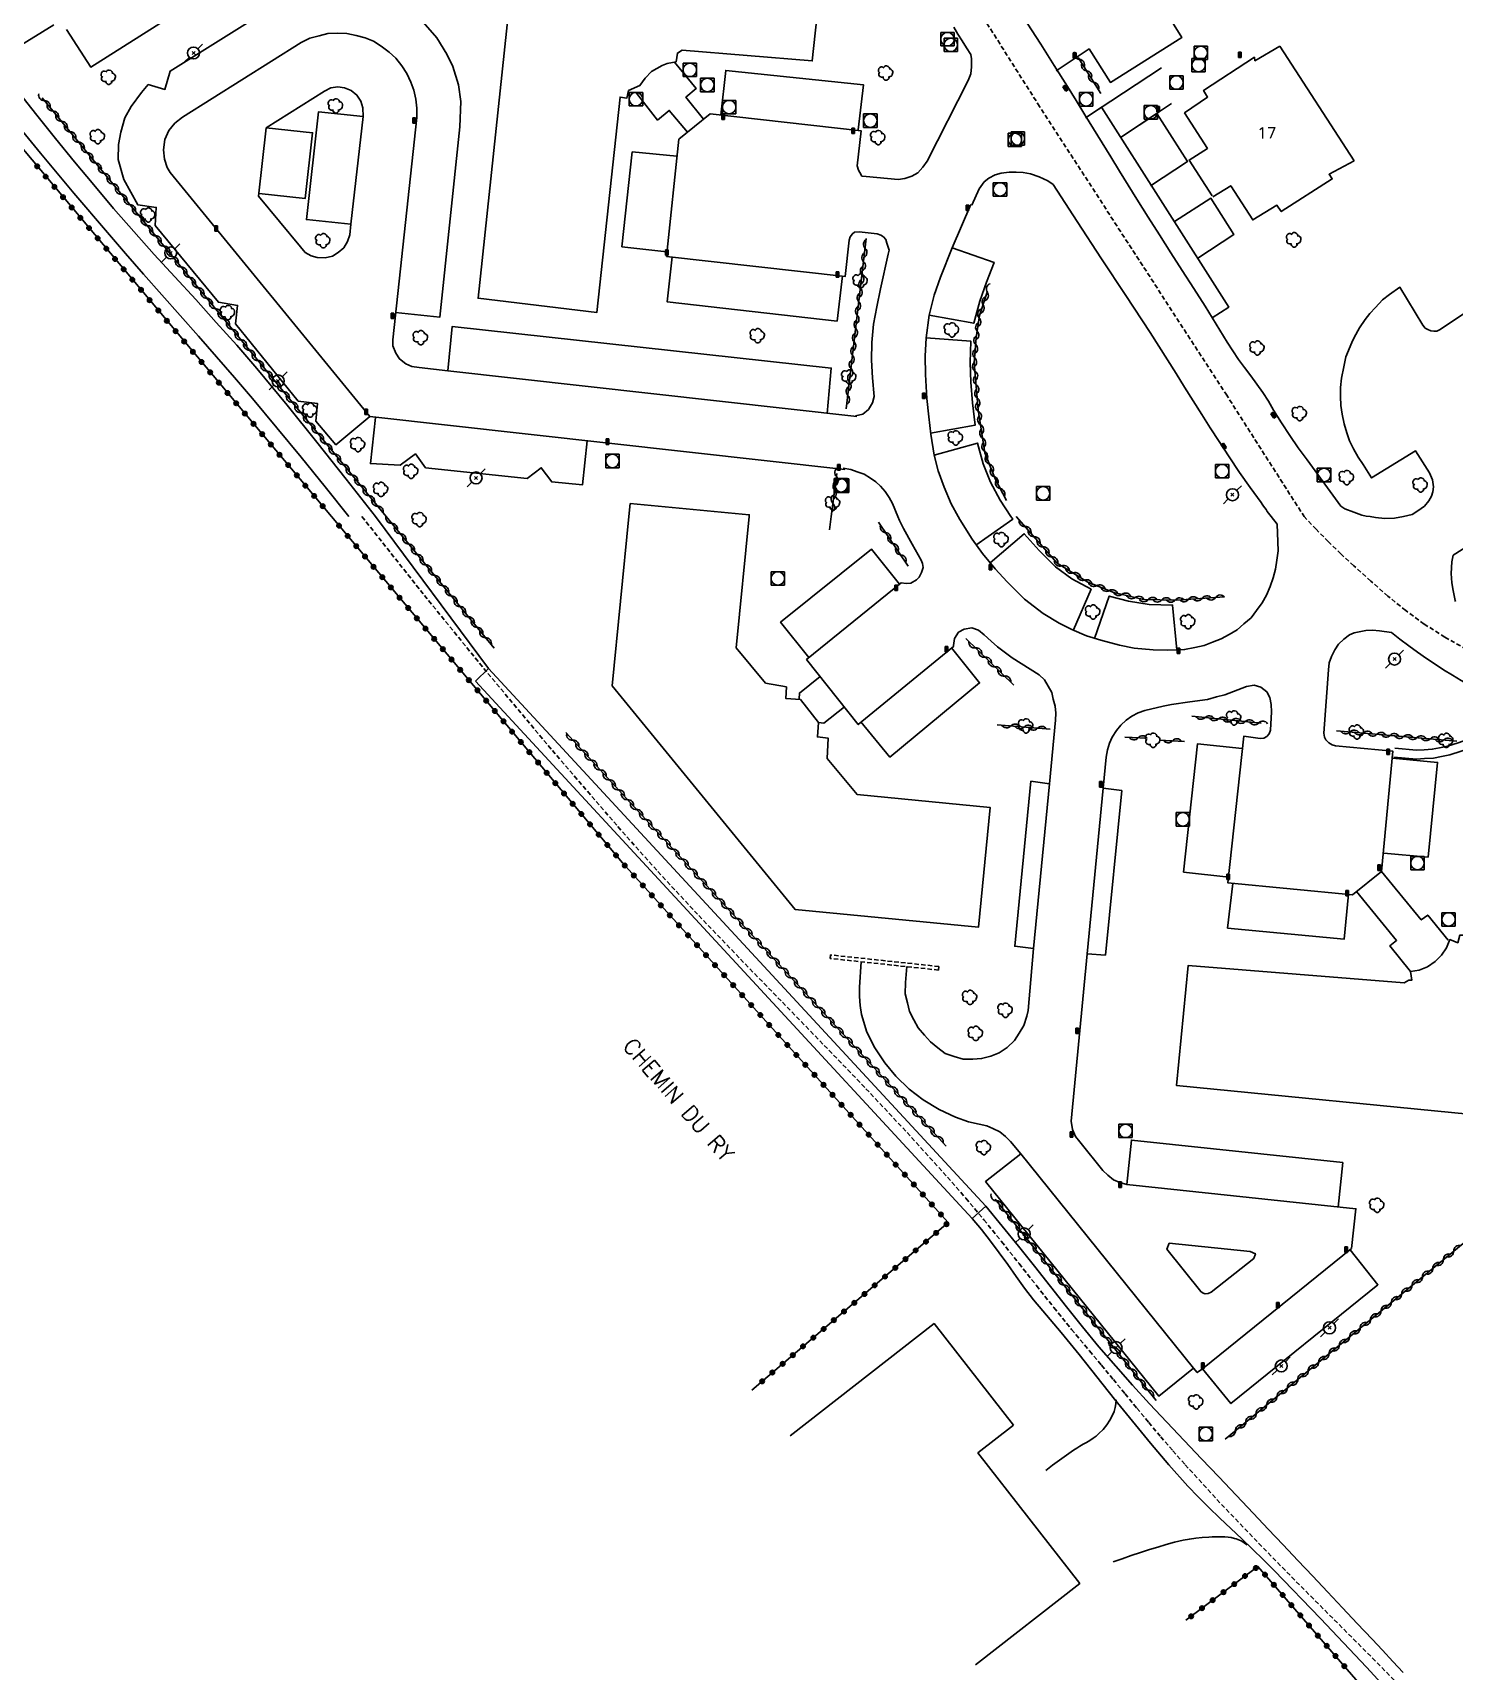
# Model space of a CAD drawing. Header units: millimetres. Extents: x 164999 to 166000, y 157004 to 158000.
# Drawn here: x 165503.3 to 165661.7, y 157542.3 to 157724.9 of the extents above; entities that cross this region are included whole.
import ezdxf
from ezdxf.enums import TextEntityAlignment as Align

# ---------------------------------------------------------------- set-up
doc = ezdxf.new("R2010")
doc.units = ezdxf.units.MM
doc.linetypes.add('DASHED', pattern=[0.75, 0.5, -0.25])
doc.layers.get('0').update_dxf_attribs({"linetype": 'CONTINUOUS'})
for name, color, linetype in [('W0001', 6, 'DASHED'), ('W0006', 2, 'CONTINUOUS'), ('W0008', 7, 'CONTINUOUS'), ('W0014', 7, 'CONTINUOUS'), ('W0017', 7, 'CONTINUOUS'), ('W0071', 7, 'CONTINUOUS'), ('W0101', 7, 'CONTINUOUS'), ('W0104', 1, 'CONTINUOUS'), ('W0112', 1, 'DASHED'), ('W0300', 7, 'CONTINUOUS'), ('W0310', 3, 'CONTINUOUS'), ('W0323', 7, 'CONTINUOUS'), ('W0401', 7, 'CONTINUOUS'), ('W0420', 7, 'CONTINUOUS'), ('W0473', 7, 'CONTINUOUS'), ('W0989', 7, 'CONTINUOUS'), ('W0991', 7, 'CONTINUOUS')]:
    doc.layers.add(name, color=color, linetype=linetype)
doc.styles.get("Standard").update_dxf_attribs({"font": 'romans.shx', "width": 0.85})

# ---------------------------------------------------------------- blocks, each defined once
blk = doc.blocks.new('T300')
for p, q in [((-0.8, 0.51), (-0.86, 0.34)), ((-0.86, 0.34), (-0.86, 0.17)), ((-0.86, 0.17), (-0.74, 0.06)), ((-0.69, 0.63), (-0.8, 0.51)), ((-0.8, -0.06), (-0.74, 0.06)), ((-0.74, 0.06), (-0.69, 0.11)), ((-0.57, 0.69), (-0.69, 0.63)), ((-0.46, 0.69), (-0.57, 0.69)), ((-0.29, 0.63), (-0.46, 0.69)), ((-0.29, 0.63), (-0.17, 0.74)), ((-0.23, 0.57), (-0.29, 0.63)), ((-0.17, 0.74), (-0.06, 0.8)), ((-0.06, 0.8), (0.06, 0.8)), ((0.06, 0.8), (0.23, 0.74)), ((0.23, 0.74), (0.34, 0.63)), ((0.34, 0.63), (0.4, 0.51)), ((0.46, 0.46), (0.34, 0.46)), ((0.4, 0.51), (0.4, 0.46)), ((0.57, 0.4), (0.46, 0.46)), ((0.57, 0.4), (0.69, 0.29)), ((0.69, 0.29), (0.74, 0.17)), ((0.74, 0.06), (0.69, -0.17)), ((0.74, 0.17), (0.74, 0.06)), ((-0.8, -0.17), (-0.8, -0.06)), ((-0.8, -0.23), (-0.8, -0.17)), ((-0.74, -0.34), (-0.8, -0.23)), ((-0.69, -0.4), (-0.74, -0.34)), ((-0.51, -0.46), (-0.69, -0.4)), ((-0.4, -0.46), (-0.51, -0.46)), ((-0.4, -0.46), (-0.34, -0.46)), ((-0.34, -0.46), (-0.34, -0.4)), ((-0.34, -0.51), (-0.34, -0.46)), ((-0.29, -0.63), (-0.34, -0.51)), ((-0.17, -0.74), (-0.29, -0.63)), ((-0.06, -0.8), (-0.17, -0.74)), ((0.06, -0.8), (-0.06, -0.8)), ((0.17, -0.74), (0.06, -0.8)), ((0.23, -0.69), (0.17, -0.74)), ((0.29, -0.46), (0.23, -0.46)), ((0.29, -0.63), (0.23, -0.69)), ((0.46, -0.4), (0.29, -0.46)), ((0.34, -0.51), (0.29, -0.63)), ((0.34, -0.51), (0.34, -0.46)), ((0.57, -0.34), (0.46, -0.4)), ((0.63, -0.29), (0.57, -0.34)), ((0.69, -0.17), (0.63, -0.29))]:
    blk.add_line(p, q)
blk = doc.blocks.new('T401')
for p, q in [((-0.3, 0.3), (0, 0.3)), ((-0.3, -0.25), (-0.3, 0.3)), ((-0.3, 0.15), (0, 0.15)), ((-0.3, 0), (0, 0)), ((0, 0.3), (0, -0.25)), ((-0.3, -0.15), (0, -0.15)), ((-0.3, -0.25), (-0.3, -0.3)), ((-0.3, -0.3), (0, -0.3)), ((0, -0.3), (0, -0.25))]:
    blk.add_line(p, q)
blk = doc.blocks.new('T473')
for p, q in [((-0.166667, 0.166667), (0.166667, -0.166667)), ((-0.166667, -0.166667), (0.166667, 0.166667)), ((0.500001, 0.500001), (1.000002, 1.000002)), ((-1.000002, -1.000002), (-0.500001, -0.500001))]:
    blk.add_line(p, q)
blk.add_ellipse((0, 0), major_axis=(0.471405, 0.471405), ratio=1, start_param=5.4977871438, end_param=11.780972451)
blk = doc.blocks.new('T420')
for p, q in [((0.75, 0.75), (-0.75, 0.75)), ((-0.75, 0.75), (-0.75, -0.75)), ((0.75, 0.75), (0.75, -0.75)), ((0.75, -0.75), (-0.75, -0.75))]:
    blk.add_line(p, q)
blk.add_ellipse((0, 0), major_axis=(-0.53, 0.53), ratio=1, start_param=3.926991, end_param=10.210176)
blk = doc.blocks.new('t323o')
at = {"color": 0, "linetype": 'Continuous'}
for radius in [0.25, 0.15]:
    blk.add_circle((0, 0), radius, dxfattribs=at)
blk = doc.blocks.new('t310o')
at = {"color": 0, "linetype": 'Continuous'}
for centre, start, end in [((-0.5, 0.38), 216.8699, 323.1304), ((0.5, -0.37), 36.8699, 143.1303)]:
    blk.add_arc(centre, 0.625, start, end, dxfattribs=at)

msp = doc.modelspace()

# ---------------------------------------------------------------- linework, layer by layer
at = {"layer": 'W0001'}
for points in [[(165517.68, 157871.77), (165536.85, 157840.89), (165559.45, 157805.46), (165586.82, 157762.14), (165615.32, 157717.01), (165636.3, 157684.64), (165645.01, 157671)], [(165539.98, 157671), (165546.93, 157662.21), (165554.01, 157653.52), (165561.2, 157644.92), (165568.51, 157636.43), (165572.97, 157631.42), (165577.53, 157626.51), (165582.17, 157621.66), (165586.84, 157616.86), (165591.51, 157612.05), (165596.16, 157607.22), (165600.74, 157602.33), (165605.25, 157597.37), (165607.3, 157595), (165609.31, 157592.6), (165611.28, 157590.17), (165613.23, 157587.72), (165615.17, 157585.26), (165617.12, 157582.81), (165619.09, 157580.38), (165621.09, 157577.98), (165622.42, 157576.39), (165623.74, 157574.8), (165625.05, 157573.2), (165626.37, 157571.6), (165627.69, 157570), (165629.02, 157568.42), (165630.37, 157566.85), (165631.74, 157565.3), (165635.8, 157560.88), (165639.94, 157556.54), (165644.14, 157552.26), (165648.37, 157548.01), (165652.61, 157543.76), (165656.81, 157539.49)], [(165663.1, 157656.21), (165660.71, 157657.55), (165658.4, 157659.02), (165656.33, 157660.52), (165654.35, 157662.13), (165652.43, 157663.81), (165650.54, 157665.51), (165649.11, 157666.83), (165647.72, 157668.19), (165646.35, 157669.58), (165645.01, 157671)]]:
    msp.add_lwpolyline(points, dxfattribs=at)
at = {"layer": 'W0006'}
for points in [[(165478.88, 157767.89), (165474.65, 157765.19), (165501.36, 157723.19), (165505.62, 157725.82)], [(165507.03, 157725.3), (165509.74, 157721.11), (165560.73, 157753.38), (165558.09, 157757.55)], [(165540.86, 157682.14), (165537.08, 157679), (165534.84, 157681.62), (165535.03, 157683.6), (165532.87, 157683.86), (165525.89, 157692.5), (165526.11, 157694.54), (165523.98, 157694.89), (165516.91, 157703.44), (165517.05, 157705.47), (165515, 157705.74), (165513.43, 157708.59), (165512.8, 157710.8), (165512.85, 157712.46), (165513.08, 157713.87), (165513.53, 157715.45), (165514.25, 157716.72), (165515.4, 157718.27), (165516.16, 157719.16), (165518, 157718.61), (165518.61, 157720.67), (165528.12, 157726.59)], [(165546.8, 157726.11), (165548.34, 157724.38), (165549.45, 157722.56), (165550.1, 157721.17), (165550.75, 157719.12), (165550.99, 157717.28), (165550.87, 157714.44), (165548.67, 157693.23), (165543.72, 157693.75)], [(165595.31, 157714.12), (165595.87, 157719.14), (165580.53, 157720.74), (165580, 157715.76)], [(165540.11, 157715.61), (165535.14, 157716.12), (165533.79, 157704.11), (165538.73, 157703.6)], [(165627.87, 157707.86), (165631.99, 157710.57), (165628.58, 157715.93), (165624.55, 157713.27)], [(165528.5, 157707.02), (165533.66, 157706.47), (165534.47, 157713.79), (165529.31, 157714.33)], [(165575.08, 157711.17), (165570.11, 157711.65), (165568.95, 157701.07), (165573.95, 157700.52)], [(165633.16, 157699.81), (165637.16, 157702.44), (165634.61, 157706.49), (165630.56, 157703.9)], [(165574.57, 157699.95), (165574.01, 157694.93), (165592.95, 157692.79), (165593.53, 157697.83)], [(165603.22, 157693.44), (165608.17, 157692.55), (165608.87, 157695.01), (165609.6, 157697.12), (165610.45, 157699.34), (165605.77, 157700.94)], [(165591.84, 157682.5), (165592.3, 157687.56), (165550.05, 157692.2), (165549.54, 157687.24)], [(165603.35, 157680.28), (165608.32, 157681.17), (165608.03, 157683.68), (165607.85, 157686), (165607.78, 157688.19), (165607.85, 157690.56), (165602.88, 157690.94)], [(165565.07, 157679.46), (165564.58, 157674.55), (165561.14, 157674.86), (165559.96, 157676.45), (165558.38, 157675.25), (165547.07, 157676.45), (165545.93, 157677.98), (165544.24, 157676.74), (165540.91, 157676.9), (165541.5, 157682.03)], [(165612.32, 157671), (165611.11, 157672.84), (165610.05, 157674.85), (165609.24, 157676.86), (165608.6, 157679.19), (165603.75, 157677.84)], [(165608.4, 157667.8), (165612.52, 157670.7), (165612.32, 157671)], [(165619.29, 157658.38), (165621.26, 157662.9), (165619.12, 157664.07), (165617.31, 157665.4), (165615.46, 157667.23), (165613.81, 157669.08), (165610.01, 157665.83)], [(165589.79, 157655.27), (165586.65, 157659.22), (165596.78, 157667.35), (165599.9, 157663.46)], [(165630.82, 157656.16), (165630.34, 157661.13), (165627.75, 157661.2), (165625.44, 157661.56), (165623.29, 157662.14), (165621.64, 157657.4)], [(165605.7, 157656.37), (165608.82, 157652.45), (165598.84, 157644.18), (165595.6, 157648.13)], [(165636.6, 157630.79), (165631.58, 157631.36), (165633.12, 157645.66), (165638.11, 157645.14)], [(165654.87, 157644.05), (165659.88, 157643.6), (165658.83, 157633.04), (165653.88, 157633.48)], [(165614.85, 157622.85), (165612.75, 157623.09), (165614.56, 157641.49), (165616.63, 157641.22)], [(165620.82, 157622.27), (165622.86, 157622.12), (165624.67, 157640.46), (165622.61, 157640.72)], [(165649.96, 157628.89), (165649.47, 157623.88), (165636.47, 157625.12), (165637.07, 157630.11)], [(165648.82, 157594.01), (165649.31, 157598.98), (165625.76, 157601.49), (165625.24, 157596.55)], [(165613.41, 157599.97), (165609.49, 157596.86), (165628.82, 157572.93), (165632.67, 157576.06)], [(165633.68, 157575.98), (165636.85, 157572.11), (165653.24, 157585.37), (165650.13, 157589.26)]]:
    msp.add_lwpolyline(points, dxfattribs=at)
at = {"layer": 'W0008'}
for points in [[(165605.94, 157725.54), (165606.41, 157724.78), (165606.89, 157724.03), (165607.36, 157723.27), (165607.84, 157722.52)], [(165641.6, 157682.87), (165641.02, 157683.87), (165640.4, 157684.83), (165639.74, 157685.76), (165639.06, 157686.68), (165638.38, 157687.6), (165637.7, 157688.52), (165637.05, 157689.46), (165636.44, 157690.43), (165635.21, 157692.44), (165633.96, 157694.45), (165632.7, 157696.44), (165631.43, 157698.43), (165630.15, 157700.41), (165628.88, 157702.4), (165627.61, 157704.39), (165626.35, 157706.39), (165625.38, 157707.95), (165624.41, 157709.52), (165623.45, 157711.09), (165622.49, 157712.66), (165621.53, 157714.23), (165620.57, 157715.8), (165619.6, 157717.37), (165618.63, 157718.93), (165617.14, 157721.29), (165615.64, 157723.65), (165614.13, 157726)], [(165617.04, 157708.02), (165619.72, 157703.88), (165622.43, 157699.75), (165625.14, 157695.63), (165627.86, 157691.51), (165628.83, 157690), (165629.79, 157688.48), (165630.74, 157686.96), (165631.69, 157685.44), (165632.64, 157683.91), (165633.59, 157682.39), (165634.55, 157680.88), (165635.54, 157679.38)], [(165641.6, 157682.87), (165642.48, 157681.45), (165643.41, 157680.05), (165644.36, 157678.68), (165645.36, 157677.33), (165649.11, 157672.17)], [(165635.54, 157679.38), (165636.65, 157677.64), (165637.8, 157675.92), (165638.99, 157674.23), (165640.21, 157672.56), (165640.35, 157672.37), (165640.49, 157672.17), (165640.63, 157671.98), (165640.76, 157671.78), (165640.9, 157671.58), (165641.04, 157671.39), (165641.18, 157671.19), (165641.32, 157671)], [(165606.44, 157671), (165606.62, 157670.68), (165608.02, 157668.48), (165609.15, 157666.89), (165610.58, 157665.17), (165611.89, 157663.72), (165613.84, 157661.79), (165615.92, 157660.18), (165617.71, 157659.13), (165619.13, 157658.41), (165620.74, 157657.7), (165622.35, 157657.21), (165624.41, 157656.65), (165626.05, 157656.34), (165628.19, 157656.15), (165629.82, 157656.12), (165631.69, 157656.17), (165632.83, 157656.42), (165633.87, 157656.64), (165634.79, 157656.98), (165635.76, 157657.38), (165636.64, 157657.84), (165637.55, 157658.39), (165638.3, 157659.04), (165639.1, 157659.72), (165639.71, 157660.52), (165640.32, 157661.39), (165640.8, 157662.22), (165641.24, 157663.2), (165641.54, 157664.16), (165641.83, 157665.14), (165641.96, 157666.13), (165642.11, 157667.18), (165642.06, 157668.19), (165641.99, 157670.16)], [(165641.32, 157671), (165641.99, 157670.16)], [(165654.74, 157658.07), (165655.69, 157657.32), (165656.67, 157656.6), (165657.65, 157655.89), (165658.64, 157655.19), (165659.6, 157654.55), (165660.56, 157653.93), (165661.54, 157653.33), (165662.53, 157652.74), (165663.68, 157652.11), (165664.85, 157651.49), (165666.02, 157650.91), (165667.21, 157650.33), (165668.6, 157649.69), (165670, 157649.06), (165671.41, 157648.46), (165672.83, 157647.89), (165674.48, 157647.25), (165676.15, 157646.62), (165677.83, 157646.05), (165679.55, 157645.58), (165682.9, 157644.45)]]:
    msp.add_lwpolyline(points, dxfattribs=at)
at = {"layer": 'W0014'}
for points in [[(165578.05, 157715.31), (165576.09, 157717.75), (165577.23, 157718.71), (165574.8, 157721.65)], [(165576.27, 157713.84), (165574.23, 157716.27), (165572.93, 157715.2), (165570.57, 157718.21)], [(165634.76, 157693.17), (165636.61, 157694.35), (165622.41, 157716.63), (165620.63, 157715.46)], [(165591.04, 157653.17), (165588.75, 157651.32), (165588.71, 157650.67)], [(165593.76, 157649.78), (165591.46, 157647.96), (165590.88, 157648.05)], [(165655.11, 157645.18), (165657.55, 157644.96), (165658.38, 157645.01), (165659.29, 157645.05), (165660.11, 157645.22), (165661, 157645.41), (165662.19, 157645.78), (165665.38, 157646.94), (165666.41, 157647.35), (165667.66, 157647.85), (165668.64, 157648.3), (165669.59, 157648.86)], [(165655.02, 157644.18), (165657.53, 157643.96), (165658.43, 157644.01), (165659.42, 157644.05), (165660.32, 157644.24), (165661.25, 157644.44), (165662.51, 157644.83), (165665.73, 157646.01), (165666.78, 157646.42), (165668.06, 157646.93), (165669.1, 157647.42), (165670.09, 157648)], [(165653.65, 157631.42), (165658.06, 157626.04), (165658.8, 157626.57), (165661.07, 157623.77)], [(165650.83, 157629.2), (165655.32, 157623.74), (165654.56, 157623.14), (165656.85, 157620.3)]]:
    msp.add_lwpolyline(points, dxfattribs=at)
at = {"layer": 'W0017'}
for points in [[(165627.26, 157746.27), (165620.95, 157742.27), (165621.63, 157741.19), (165625.44, 157743.63), (165626.69, 157741.64), (165622.86, 157739.22), (165624.65, 157736.53), (165628.43, 157738.93), (165633.4, 157730.97), (165628.99, 157728.23), (165631.36, 157724.4), (165623.42, 157719.39), (165621.04, 157723.14), (165617.35, 157720.7)], [(165595.13, 157682.17), (165549.54, 157687.24), (165546.37, 157687.6), (165545.52, 157687.74), (165544.86, 157688.03), (165544.17, 157688.58), (165543.76, 157689.2), (165543.43, 157690.03), (165543.4, 157690.71), (165546.11, 157715.47), (165546.11, 157716.51), (165546, 157717.53), (165545.76, 157718.54), (165545.43, 157719.43), (165544.97, 157720.39), (165544.43, 157721.26), (165543.76, 157722.09), (165543.01, 157722.77), (165542.11, 157723.45), (165541.26, 157723.98), (165540.32, 157724.36), (165539.33, 157724.62), (165538.28, 157724.85), (165537.26, 157724.88), (165536.18, 157724.87), (165535.2, 157724.61), (165534.18, 157724.33), (165533.21, 157723.85), (165519.98, 157715.54), (165519.11, 157714.85), (165518.45, 157714.04), (165517.99, 157713.02), (165517.85, 157711.9), (165517.95, 157710.85), (165518.26, 157709.92), (165518.59, 157709.35)], [(165595.01, 157682.24), (165595.82, 157682.4), (165596.44, 157682.94), (165596.9, 157683.66), (165597.07, 157684.39), (165596.89, 157686.47), (165596.79, 157688.43), (165596.83, 157690.41), (165597.02, 157692.43), (165597.38, 157694.39), (165597.77, 157696.39), (165598.65, 157700.27), (165598.74, 157700.68), (165598.5, 157701.47), (165598.38, 157701.87), (165598.13, 157702.17), (165597.81, 157702.37), (165597.42, 157702.51), (165595.42, 157702.73), (165594.9, 157702.7), (165594.66, 157702.52), (165594.42, 157702.19), (165594.3, 157701.8), (165593.86, 157697.78), (165573.94, 157700.01), (165575.29, 157713.06), (165578.78, 157715.89), (165595.62, 157714.01), (165595.17, 157710.11), (165595.33, 157709.61), (165595.48, 157709.34), (165595.72, 157708.95), (165596.18, 157708.91), (165599.75, 157708.59), (165600.49, 157708.67), (165601.27, 157708.93), (165601.94, 157709.33), (165602.51, 157709.95), (165602.98, 157710.63), (165607.56, 157719.61), (165607.84, 157720.37), (165607.92, 157721.15), (165607.94, 157722.03), (165607.84, 157722.52)], [(165620.63, 157715.46), (165629.11, 157721.03)], [(165630.24, 157717.05), (165624.55, 157713.27)], [(165593.8, 157676.26), (165540.86, 157682.14), (165518.59, 157709.35)], [(165617.04, 157708.02), (165616.43, 157708.43), (165615.48, 157708.89), (165614.52, 157709.19), (165613.67, 157709.34), (165612.92, 157709.41), (165612.14, 157709.41), (165611.25, 157709.28), (165610.57, 157709.08), (165609.85, 157708.71), (165609.33, 157708.31), (165608.8, 157707.53), (165607.96, 157705.71)], [(165607.85, 157705.78), (165605.76, 157700.96), (165604.47, 157697.69), (165603.78, 157695.67), (165603.22, 157693.44), (165602.88, 157690.94), (165602.75, 157688.89), (165602.8, 157686.85), (165602.96, 157684.15), (165603.16, 157682.13), (165603.39, 157680.19), (165603.75, 157677.84), (165604.23, 157676.09), (165604.88, 157674.27), (165605.67, 157672.43), (165606.44, 157671)], [(165663.63, 157694.16), (165660.1, 157691.83), (165659.79, 157691.68), (165659.46, 157691.66), (165659.13, 157691.7), (165658.79, 157691.84), (165658.5, 157692.01), (165658.26, 157692.33), (165655.69, 157696.56), (165654.51, 157695.77), (165653.76, 157695.15), (165652.95, 157694.3), (165652.34, 157693.64), (165651.82, 157692.98), (165651.18, 157692.05), (165650.57, 157690.95), (165650.32, 157690.39), (165649.67, 157688.82), (165649.42, 157687.7), (165649.19, 157686.41), (165649.08, 157685.4), (165649.05, 157684.38), (165649.11, 157683.39), (165649.24, 157682.42), (165649.48, 157681.35), (165649.77, 157680.33), (165650.08, 157679.45), (165650.52, 157678.54), (165651.02, 157677.63), (165651.59, 157676.79), (165652.53, 157675.31), (165657.42, 157678.34), (165659, 157675.89), (165659.33, 157675.08), (165659.44, 157674.31), (165659.35, 157673.77), (165659.2, 157673.28), (165658.92, 157672.77), (165658.44, 157672.16), (165657.7, 157671.65), (165657.04, 157671.24), (165656.09, 157671)], [(165599.71, 157671), (165599.11, 157672.44), (165598.74, 157673.14), (165598.31, 157673.8), (165597.8, 157674.39), (165597.28, 157674.87), (165596.65, 157675.29), (165595.95, 157675.71), (165595.17, 157675.99), (165594.46, 157676.23), (165593.61, 157676.38)], [(165600.73, 157620.84), (165600.57, 157619.04), (165600.53, 157617.81), (165600.78, 157616.79), (165601.02, 157615.83), (165601.49, 157614.88), (165601.98, 157614.02), (165602.7, 157613.18), (165603.34, 157612.45), (165604.19, 157611.79), (165604.99, 157611.13), (165606, 157610.79), (165607.01, 157610.52), (165608.07, 157610.5), (165609.05, 157610.57), (165610.1, 157610.86), (165611.02, 157611.2), (165611.92, 157611.82), (165612.72, 157612.6), (165613.26, 157613.42), (165613.76, 157614.28), (165614.08, 157615.29), (165614.23, 157615.92), (165614.85, 157622.85), (165616.63, 157641.22), (165617.31, 157648.29), (165617.33, 157649.08), (165617.25, 157649.88), (165617.05, 157650.66), (165616.89, 157651.38), (165616.46, 157652.11), (165616.08, 157652.78), (165615.48, 157653.35), (165612.47, 157655.26), (165610.84, 157656.49), (165610.12, 157657.1), (165609.33, 157657.81), (165608.7, 157658.33), (165607.97, 157658.59), (165607.11, 157658.45), (165606.48, 157658.11), (165606.02, 157657.39), (165605.91, 157656.64), (165605.91, 157656.5), (165595.3, 157647.81), (165589.55, 157655.05), (165600.08, 157663.61), (165600.63, 157663.53), (165601.17, 157663.59), (165601.8, 157663.93), (165602.1, 157664.24), (165602.36, 157664.76), (165602.54, 157665.32), (165602.46, 157665.76), (165602.32, 157666.13), (165601.31, 157667.92), (165600.33, 157669.66), (165599.89, 157670.57), (165599.71, 157671)], [(165649.11, 157672.17), (165649.55, 157671.87), (165650.54, 157671.49), (165651.45, 157671.14), (165651.92, 157671.06), (165652.37, 157671)], [(165656.09, 157671), (165655.1, 157670.83), (165654.02, 157670.79), (165652.97, 157670.91), (165652.37, 157671)], [(165661.89, 157661.54), (165661.85, 157661.64), (165661.61, 157662.76), (165661.46, 157663.61), (165661.42, 157664.65), (165661.47, 157665.94), (165661.63, 157666.69), (165668.46, 157671)], [(165613.41, 157599.97), (165632.67, 157576.06), (165633.09, 157575.56), (165633.68, 157575.98), (165650.3, 157589.42), (165650.78, 157593.83), (165625.24, 157596.55), (165624.45, 157596.75), (165623.76, 157597.06), (165623.11, 157597.57), (165622.57, 157598.09), (165620.02, 157601.29), (165619.53, 157601.9), (165619.2, 157602.66), (165619.03, 157603.58), (165620.82, 157622.27), (165622.61, 157640.72), (165622.95, 157644.18), (165623.08, 157644.99), (165623.32, 157645.74), (165623.61, 157646.39), (165624.08, 157647.14), (165624.56, 157647.74), (165625.18, 157648.3), (165625.82, 157648.73), (165626.52, 157649.13), (165627.24, 157649.39), (165629.28, 157649.85), (165630.23, 157650.05), (165632.28, 157650.36), (165634.23, 157650.6), (165635.24, 157650.92), (165636.16, 157651.13), (165638.6, 157652.07), (165639.44, 157652.2), (165640.19, 157651.99), (165640.85, 157651.47), (165641.18, 157650.83), (165641.34, 157650.04), (165641.38, 157649.23), (165641.26, 157647.19), (165641.1, 157646.77), (165640.86, 157646.49), (165640.53, 157646.31), (165640.11, 157646.25), (165638.28, 157646.5), (165636.52, 157630.16), (165650.42, 157628.84), (165653.65, 157631.42), (165654.9, 157644.83), (165648.49, 157645.44), (165648.14, 157645.55), (165647.77, 157645.77), (165647.42, 157646.12), (165647.28, 157646.4), (165647.21, 157646.84), (165647.72, 157653.9), (165647.81, 157654.69), (165648.05, 157655.41), (165648.43, 157656.13), (165648.85, 157656.78), (165649.43, 157657.33), (165650.05, 157657.81), (165650.6, 157658.02), (165651.87, 157658.28), (165652.62, 157658.33), (165653.42, 157658.27), (165654.74, 157658.07)], [(165613.41, 157599.97), (165612.29, 157601.34), (165611.71, 157601.9), (165611.07, 157602.42), (165610.32, 157602.78), (165609.63, 157603.08), (165608.79, 157603.26), (165607.6, 157603.53), (165606.14, 157604.03), (165604.34, 157604.9), (165602.54, 157605.96), (165600.99, 157607.16), (165599.51, 157608.63), (165598.28, 157610.1), (165597.15, 157611.78), (165596.26, 157613.53), (165595.67, 157615.48), (165595.5, 157616.49), (165595.43, 157617.49), (165595.44, 157618.52), (165595.61, 157621.36)], [(165624.06, 157572.52), (165624.02, 157572.08), (165623.94, 157571.66), (165623.82, 157571.24), (165623.66, 157570.84), (165623.36, 157570.27), (165623, 157569.73), (165622.59, 157569.23), (165622.14, 157568.77), (165621.82, 157568.49), (165621.48, 157568.24), (165621.12, 157568.01), (165620.75, 157567.79), (165620.39, 157567.59), (165620.02, 157567.38), (165619.66, 157567.16), (165619.31, 157566.93), (165618.52, 157566.38), (165617.74, 157565.81), (165616.96, 157565.23), (165616.2, 157564.64)], [(165638.65, 157556.36), (165638.49, 157556.48), (165638.33, 157556.59), (165638.16, 157556.7), (165637.98, 157556.8), (165637.81, 157556.88), (165637.62, 157556.96), (165637.43, 157557.03), (165637.24, 157557.09), (165636.89, 157557.17), (165636.53, 157557.22), (165636.17, 157557.25), (165635.82, 157557.27), (165635.46, 157557.27), (165635.1, 157557.26), (165634.75, 157557.24), (165634.39, 157557.23), (165633.66, 157557.18), (165632.94, 157557.11), (165632.22, 157557), (165631.51, 157556.87), (165630.56, 157556.65), (165629.62, 157556.39), (165628.7, 157556.11), (165627.77, 157555.83), (165626.75, 157555.51), (165625.74, 157555.17), (165624.72, 157554.82), (165623.72, 157554.46)]]:
    msp.add_lwpolyline(points, dxfattribs=at)
for points in [[(165538.73, 157703.6), (165538.63, 157702.42), (165538.37, 157701.67), (165537.94, 157700.97), (165537.34, 157700.44), (165536.68, 157700.03), (165535.87, 157699.83), (165534.99, 157699.88), (165534.33, 157700.07), (165533.63, 157700.45), (165533.13, 157701.07), (165528.45, 157706.71), (165529.31, 157714.33), (165535.81, 157718.44), (165536.49, 157718.78), (165537.28, 157718.89), (165538.04, 157718.78), (165538.79, 157718.48), (165539.42, 157717.98), (165539.85, 157717.3), (165540.09, 157716.57), (165540.11, 157715.61)], [(165629.97, 157590.01), (165638.98, 157589.07), (165639.57, 157588.82), (165639.41, 157588.3), (165634.66, 157584.52), (165634.3, 157584.4), (165633.99, 157584.36), (165633.77, 157584.41), (165633.49, 157584.6), (165629.69, 157589.32)]]:
    msp.add_lwpolyline(points, close=True, dxfattribs=at)
at = {"layer": 'W0071'}
for points in [[(165538.52, 157671), (165535.86, 157674.31), (165533.19, 157677.61), (165530.49, 157680.89), (165527.77, 157684.16), (165525.78, 157686.49), (165523.76, 157688.81), (165521.74, 157691.11), (165519.7, 157693.41), (165517.66, 157695.7), (165515.63, 157698.01), (165513.61, 157700.32), (165511.62, 157702.65), (165507.87, 157707.07), (165504.13, 157711.5), (165500.45, 157715.99), (165496.89, 157720.56), (165494.18, 157724.23), (165491.54, 157727.96)], [(165541.47, 157671), (165538.21, 157675.16), (165534.93, 157679.31), (165531.62, 157683.43), (165528.25, 157687.5), (165526.02, 157690.09), (165523.74, 157692.65), (165521.44, 157695.19), (165519.13, 157697.71), (165516.82, 157700.23), (165514.53, 157702.78), (165512.28, 157705.35), (165510.07, 157707.97), (165507.94, 157710.55), (165505.82, 157713.14), (165503.72, 157715.75), (165501.64, 157718.38), (165499.6, 157721.03), (165497.6, 157723.72), (165495.65, 157726.45)], [(165554.08, 157654.07), (165541.47, 157671)], [(165656.06, 157542.12), (165654.91, 157543.36), (165653.75, 157544.61), (165652.59, 157545.85), (165650.94, 157547.61), (165649.28, 157549.36), (165647.63, 157551.11), (165645.97, 157552.86), (165644.31, 157554.61), (165642.66, 157556.36), (165641, 157558.11), (165639.35, 157559.86), (165637.42, 157561.9), (165635.49, 157563.94), (165633.55, 157565.97), (165631.62, 157568), (165629.69, 157570.05), (165627.78, 157572.1), (165625.88, 157574.17), (165624.02, 157576.27), (165622.14, 157578.45), (165620.31, 157580.66), (165618.51, 157582.91), (165616.73, 157585.16), (165614.95, 157587.43), (165613.17, 157589.68), (165611.36, 157591.91), (165609.51, 157594.12)], [(165607.99, 157592.74), (165609.04, 157591.51), (165610.05, 157590.23), (165611.02, 157588.93), (165611.96, 157587.61), (165612.9, 157586.29), (165613.85, 157584.98), (165614.84, 157583.69), (165615.87, 157582.45), (165617.92, 157580.03), (165619.93, 157577.57), (165621.91, 157575.1), (165623.88, 157572.62), (165625.87, 157570.15), (165627.88, 157567.7), (165629.94, 157565.29), (165632.05, 157562.92), (165633.21, 157561.7), (165634.4, 157560.51), (165635.6, 157559.33), (165636.83, 157558.18), (165638.05, 157557.03), (165639.27, 157555.87), (165640.48, 157554.7), (165641.67, 157553.51), (165646.84, 157548.15), (165651.95, 157542.74), (165656.99, 157537.27)]]:
    msp.add_lwpolyline(points, dxfattribs=at)
msp.add_lwpolyline([(165552.64, 157652.65), (165554.08, 157654.07), (165609.51, 157594.12), (165607.99, 157592.74)], close=True, dxfattribs=at)
at = {"layer": 'W0101'}
for points in [[(165556.47, 157740.25), (165566.52, 157739.12), (165566.4, 157737.95), (165591.62, 157735.18), (165590.18, 157721.8), (165575.68, 157722.99), (165575.14, 157722.66), (165575, 157721.68), (165574.01, 157721.52), (165573.46, 157721.29), (165572.24, 157720.6), (165571.53, 157719.89), (165570.97, 157719.06), (165569.7, 157718.49), (165569.52, 157717.65), (165568.75, 157717.76), (165566.17, 157693.76), (165552.92, 157695.34), (165556.6, 157730.04), (165555.43, 157730.19)], [(165677.87, 157637.42), (165664.52, 157638.69), (165663.05, 157624.33), (165662.35, 157624.33), (165662.14, 157623.48), (165661.27, 157623.84), (165660.87, 157622.92), (165660.31, 157622.09), (165659.6, 157621.38), (165658.77, 157620.82), (165657.84, 157620.44), (165656.85, 157620.3), (165657.01, 157619.3), (165656.67, 157619.3), (165656.18, 157619.03), (165632.08, 157620.95), (165630.79, 157607.57), (165665.61, 157604.17), (165665.51, 157602.99), (165675.57, 157602), (165676.62, 157611.98), (165675.45, 157612.11)]]:
    msp.add_lwpolyline(points, close=True, dxfattribs=at)
for points in [[(165642.3, 157723.45), (165639.53, 157721.82), (165639.46, 157722.21), (165633.8, 157718.5), (165634.24, 157717.77), (165631.68, 157715.99), (165634.22, 157712.05), (165632.18, 157710.74), (165634.74, 157706.74)], [(165642.3, 157723.45), (165650.58, 157710.65)], [(165634.84, 157706.66), (165636.83, 157707.87), (165639.29, 157704.07), (165641.97, 157705.7), (165642.45, 157705), (165648.15, 157708.64), (165647.8, 157709.17), (165650.58, 157710.65)], [(165569.73, 157671), (165569.87, 157672.47)], [(165569.87, 157672.47), (165583.16, 157671.2), (165583.14, 157671)], [(165583.14, 157671), (165581.7, 157656.37), (165584.97, 157652.41), (165587.3, 157652.01), (165587.22, 157650.73), (165588.85, 157650.61), (165590.88, 157648.05), (165590.75, 157646.44), (165591.94, 157646.3), (165591.83, 157644.02), (165595.18, 157640.02), (165610, 157638.57), (165608.7, 157625.22), (165588.27, 157627.2), (165567.88, 157652.12), (165569.73, 157671)]]:
    msp.add_lwpolyline(points, dxfattribs=at)
at = {"layer": 'W0104'}
for points in [[(165587.72, 157568.51), (165603.76, 157581.04), (165612.61, 157569.7)], [(165612.61, 157569.7), (165608.64, 157566.61), (165619.99, 157552.06), (165608.38, 157543)]]:
    msp.add_lwpolyline(points, dxfattribs=at)
at = {"layer": 'W0112'}
for points in [[(165592.21, 157622.13), (165592.17, 157621.74)], [(165604.25, 157620.44), (165592.17, 157621.74)], [(165604.29, 157620.84), (165592.21, 157622.13)], [(165604.25, 157620.44), (165604.29, 157620.84)]]:
    msp.add_lwpolyline(points, dxfattribs=at)
at = {"layer": 'W0310'}
for points in [[(165622.34, 157718.15), (165619.82, 157722.19)], [(165504.32, 157717.67), (165542.66, 157671)], [(165596.2, 157701.98), (165593.96, 157683.02)], [(165609.69, 157696.02), (165608.83, 157693.4), (165608.45, 157690.98), (165608.24, 157688.14), (165608.68, 157682.88), (165609.43, 157678.11), (165610.55, 157675.19), (165611.83, 157672.79)], [(165592.92, 157675.81), (165592.27, 157671)], [(165542.66, 157671), (165554.7, 157656.33)], [(165592.27, 157671), (165592.08, 157669.53)], [(165612.91, 157671), (165617.49, 157665.82), (165620.9, 157663.68), (165623.81, 157662.55), (165627.12, 157661.74), (165630.79, 157661.69), (165636.13, 157662.04)], [(165597.57, 157670.37), (165600.88, 157665.48)], [(165607.29, 157657.4), (165612.63, 157652.21)], [(165632.48, 157648.74), (165640.23, 157647.96)], [(165605.12, 157600.8), (165562.7, 157646.92)], [(165610.8, 157647.79), (165616.68, 157647.28)], [(165648.63, 157647.11), (165662.02, 157645.97)], [(165625.01, 157646.39), (165627.52, 157646.29)], [(165628.84, 157646.06), (165631.66, 157645.94)], [(165610.58, 157594.91), (165628.53, 157572.44)], [(165690.11, 157562.47), (165666.07, 157592.71), (165636.19, 157568.14)]]:
    msp.add_lwpolyline(points, dxfattribs=at)
at = {"layer": 'W0323'}
for points in [[(165473.7, 157755.38), (165482.17, 157739.51), (165496.17, 157719.09), (165536.57, 157671)], [(165536.57, 157671), (165569.02, 157632.38), (165605.34, 157592.29), (165583.45, 157573.62)], [(165631.82, 157547.95), (165639.85, 157553.96), (165691.55, 157494.36), (165695.3, 157490.23), (165697.8, 157485.17), (165693.25, 157474.5)]]:
    msp.add_lwpolyline(points, dxfattribs=at)

# ---------------------------------------------------------------- block references
at = {"layer": 'W0300'}
for p in [(165511.75, 157719.97), (165598.41, 157720.44), (165537.07, 157716.78), (165510.53, 157713.35), (165597.53, 157713.25), (165516.15, 157704.62), (165535.67, 157701.75), (165643.9, 157701.85), (165595.57, 157697.26), (165525.04, 157693.74), (165605.75, 157691.81), (165546.54, 157690.94), (165584.1, 157691.16), (165639.8, 157689.79), (165594.31, 157686.56), (165534.21, 157682.87), (165644.52, 157682.48), (165539.54, 157679.02), (165606.18, 157679.77), (165545.46, 157676.04), (165649.77, 157675.35), (165542.11, 157674.02), (165658, 157674.52), (165592.5, 157672.5), (165546.41, 157670.66), (165611.27, 157668.44), (165621.49, 157660.36), (165632.09, 157659.27), (165637.2, 157648.56), (165614.01, 157647.66), (165628.18, 157646.06), (165650.9, 157646.98), (165660.86, 157646.04), (165607.77, 157617.39), (165611.72, 157615.97), (165608.41, 157613.38), (165609.31, 157600.65), (165653.16, 157594.22), (165632.98, 157572.3)]:
    msp.add_blockref('T300', p, dxfattribs=at)
at = {"layer": 'W0310'}
for p, rotation in [((165619.96, 157721.97), 121.9327521022321), ((165620.76, 157720.69), 121.9327521022321), ((165621.55, 157719.42), 121.9327521022321), ((165504.57, 157717.36), 309.4004212937108), ((165505.52, 157716.2), 309.4004212937108), ((165506.48, 157715.05), 309.4004212937108), ((165507.43, 157713.89), 309.4004212937108), ((165508.38, 157712.73), 309.4004212937108), ((165509.33, 157711.57), 309.4004212937108), ((165510.28, 157710.41), 309.4004212937108), ((165511.24, 157709.25), 309.4004212937108), ((165512.19, 157708.09), 309.4004212937108), ((165513.14, 157706.93), 309.4004212937108), ((165514.09, 157705.77), 309.4004212937108), ((165515.04, 157704.61), 309.4004212937108), ((165516, 157703.45), 309.4004212937108), ((165516.95, 157702.3), 309.4004212937108), ((165517.9, 157701.14), 309.4004212937108), ((165596.08, 157700.9), 263.247367459505), ((165518.85, 157699.98), 309.4004212937108), ((165595.9, 157699.41), 263.247367459505), ((165519.81, 157698.82), 309.4004212937108), ((165520.76, 157697.66), 309.4004212937108), ((165595.72, 157697.92), 263.247367459505), ((165521.71, 157696.5), 309.4004212937108), ((165522.66, 157695.34), 309.4004212937108), ((165595.55, 157696.43), 263.247367459505), ((165609.69, 157696.01), 251.7816569411278), ((165523.61, 157694.18), 309.4004212937108), ((165595.19, 157693.45), 263.247367459505), ((165595.37, 157694.94), 263.247367459505), ((165609.22, 157694.59), 251.7816569411278), ((165524.57, 157693.02), 309.4004212937108), ((165525.52, 157691.86), 309.4004212937108), ((165595.02, 157691.96), 263.247367459505), ((165608.56, 157691.67), 261.0832622059853), ((165608.79, 157693.15), 261.0832622059853), ((165526.47, 157690.7), 309.4004212937108), ((165594.84, 157690.47), 263.247367459505), ((165608.39, 157690.18), 265.75543949681), ((165527.42, 157689.55), 309.4004212937108), ((165528.37, 157688.39), 309.4004212937108), ((165594.66, 157688.98), 263.247367459505), ((165608.28, 157688.69), 265.75543949681), ((165529.33, 157687.23), 309.4004212937108), ((165530.28, 157686.07), 309.4004212937108), ((165594.31, 157686), 263.247367459505), ((165594.49, 157687.49), 263.247367459505), ((165608.32, 157687.19), 274.8348366866651), ((165531.23, 157684.91), 309.4004212937108), ((165594.14, 157684.51), 263.247367459505), ((165608.44, 157685.7), 274.8348366866651), ((165608.57, 157684.2), 274.8348366866651), ((165532.18, 157683.75), 309.4004212937108), ((165533.13, 157682.59), 309.4004212937108), ((165608.71, 157682.71), 278.9140072926952), ((165534.09, 157681.43), 309.4004212937108), ((165608.94, 157681.23), 278.9140072926952), ((165535.04, 157680.27), 309.4004212937108), ((165535.99, 157679.11), 309.4004212937108), ((165609.17, 157679.74), 278.9140072926952), ((165536.94, 157677.95), 309.4004212937108), ((165609.4, 157678.26), 278.9140072926952), ((165609.91, 157676.85), 291.0243341293752), ((165537.9, 157676.8), 309.4004212937108), ((165538.85, 157675.64), 309.4004212937108), ((165592.87, 157675.46), 262.3545599582847), ((165610.45, 157675.45), 291.0243341293752), ((165539.8, 157674.48), 309.4004212937108), ((165540.75, 157673.32), 309.4004212937108), ((165592.67, 157673.97), 262.3545599582847), ((165611.12, 157674.12), 298.0056177428186), ((165541.7, 157672.16), 309.4004212937108), ((165592.47, 157672.49), 262.3545599582847), ((165543.28, 157670.24), 309.400422709151), ((165613.9, 157669.88), 311.4276355555926), ((165544.23, 157669.09), 309.400422709151), ((165545.18, 157667.93), 309.400422709151), ((165598.35, 157669.21), 304.0887903586337), ((165599.2, 157667.97), 304.0887903586337), ((165614.9, 157668.75), 311.4276355555926), ((165546.13, 157666.77), 309.400422709151), ((165600.04, 157666.73), 304.0887903586337), ((165615.89, 157667.63), 311.4276355555926), ((165616.88, 157666.5), 311.4276355555926), ((165547.09, 157665.61), 309.400422709151), ((165548.04, 157664.45), 309.400422709151), ((165617.98, 157665.51), 328.0202767984897), ((165619.26, 157664.71), 328.0202767984897), ((165548.99, 157663.29), 309.400422709151), ((165620.53, 157663.92), 328.0202767984897), ((165621.89, 157663.3), 338.6212035533836), ((165623.29, 157662.75), 338.6212035533836), ((165549.94, 157662.13), 309.400422709151), ((165550.89, 157660.97), 309.400422709151), ((165624.72, 157662.33), 346.4042022788615), ((165626.18, 157661.97), 346.4042022788615), ((165627.65, 157661.74), 359.1407058624022), ((165629.15, 157661.71), 359.1407058624022), ((165630.65, 157661.69), 359.1407058624022), ((165632.15, 157661.78), 3.717231372969012), ((165633.65, 157661.88), 3.717231372969012), ((165635.14, 157661.97), 3.717231372969012), ((165551.85, 157659.81), 309.400422709151), ((165552.8, 157658.65), 309.400422709151), ((165553.75, 157657.49), 309.400422709151), ((165608.36, 157656.35), 315.8599708675392), ((165609.44, 157655.31), 315.8599708675392), ((165610.52, 157654.26), 315.8599708675392), ((165611.59, 157653.22), 315.8599708675392), ((165633.97, 157648.59), 354.2550191557798), ((165635.46, 157648.44), 354.2550191557798), ((165636.96, 157648.29), 354.2550191557798), ((165563.48, 157646.06), 132.6089687129922), ((165612.3, 157647.66), 355.0491943217184), ((165613.79, 157647.53), 355.0491943217184), ((165615.28, 157647.4), 355.0491943217184), ((165638.45, 157648.14), 354.2550191557798), ((165639.94, 157647.99), 354.2550191557798), ((165650.12, 157646.98), 355.1146159762905), ((165651.62, 157646.86), 355.1146159762905), ((165653.11, 157646.73), 355.1146159762905), ((165654.6, 157646.6), 355.1146159762905), ((165656.1, 157646.47), 355.1146159762905), ((165564.5, 157644.96), 132.6089687129922), ((165626.51, 157646.33), 357.5628677212489), ((165630.34, 157646), 357.5430711316762), ((165657.59, 157646.35), 355.1146159762905), ((165659.09, 157646.22), 355.1146159762905), ((165660.58, 157646.09), 355.1146159762905), ((165565.51, 157643.86), 132.6089687129922), ((165566.53, 157642.75), 132.6089687129922), ((165567.54, 157641.65), 132.6089687129922), ((165568.56, 157640.54), 132.6089687129922), ((165569.58, 157639.44), 132.6089687129922), ((165570.59, 157638.34), 132.6089687129922), ((165571.61, 157637.23), 132.6089687129922), ((165572.62, 157636.13), 132.6089687129922), ((165573.64, 157635.02), 132.6089687129922), ((165574.65, 157633.92), 132.6089687129922), ((165575.67, 157632.82), 132.6089687129922), ((165576.68, 157631.71), 132.6089687129922), ((165577.7, 157630.61), 132.6089687129922), ((165578.72, 157629.5), 132.6089687129922), ((165579.73, 157628.4), 132.6089687129922), ((165580.75, 157627.3), 132.6089687129922), ((165581.76, 157626.19), 132.6089687129922), ((165582.78, 157625.09), 132.6089687129922), ((165583.79, 157623.98), 132.6089687129922), ((165584.81, 157622.88), 132.6089687129922), ((165585.82, 157621.78), 132.6089687129922), ((165586.84, 157620.67), 132.6089687129922), ((165587.85, 157619.57), 132.6089687129922), ((165588.87, 157618.46), 132.6089687129922), ((165589.89, 157617.36), 132.6089687129922), ((165590.9, 157616.26), 132.6089687129922), ((165591.92, 157615.15), 132.6089687129922), ((165592.93, 157614.05), 132.6089687129922), ((165593.95, 157612.94), 132.6089687129922), ((165594.96, 157611.84), 132.6089687129922), ((165595.98, 157610.74), 132.6089687129922), ((165596.99, 157609.63), 132.6089687129922), ((165598.01, 157608.53), 132.6089687129922), ((165599.03, 157607.42), 132.6089687129922), ((165600.04, 157606.32), 132.6089687129922), ((165601.06, 157605.22), 132.6089687129922), ((165602.07, 157604.11), 132.6089687129922), ((165603.09, 157603.01), 132.6089687129922), ((165604.1, 157601.9), 132.6089687129922), ((165610.74, 157594.71), 308.6165605289104), ((165611.68, 157593.54), 308.6165605289104), ((165612.62, 157592.37), 308.6165605289104), ((165613.55, 157591.2), 308.6165605289104), ((165614.49, 157590.02), 308.6165605289104), ((165615.43, 157588.85), 308.6165605289104), ((165616.36, 157587.68), 308.6165605289104), ((165660.52, 157588.15), 219.4213443512124), ((165661.68, 157589.1), 219.4213443512124), ((165617.3, 157586.51), 308.6165605289104), ((165658.2, 157586.24), 219.4213443512124), ((165659.36, 157587.2), 219.4213443512124), ((165618.23, 157585.34), 308.6165605289104), ((165619.17, 157584.16), 308.6165605289104), ((165655.89, 157584.34), 219.4213443512124), ((165657.04, 157585.29), 219.4213443512124), ((165620.11, 157582.99), 308.6165605289104), ((165653.57, 157582.43), 219.4213443512124), ((165654.73, 157583.39), 219.4213443512124), ((165621.04, 157581.82), 308.6165605289104), ((165621.98, 157580.65), 308.6165605289104), ((165651.25, 157580.53), 219.4213443512124), ((165652.41, 157581.48), 219.4213443512124), ((165622.92, 157579.48), 308.6165605289104), ((165623.85, 157578.3), 308.6165605289104), ((165648.93, 157578.62), 219.4213443512124), ((165650.09, 157579.58), 219.4213443512124), ((165624.79, 157577.13), 308.6165605289104), ((165646.62, 157576.72), 219.4213443512124), ((165647.77, 157577.67), 219.4213443512124), ((165625.72, 157575.96), 308.6165605289104), ((165626.66, 157574.79), 308.6165605289104), ((165644.3, 157574.81), 219.4213443512124), ((165645.46, 157575.77), 219.4213443512124), ((165627.6, 157573.62), 308.6165605289104), ((165641.98, 157572.91), 219.4213443512124), ((165643.14, 157573.86), 219.4213443512124), ((165640.82, 157571.96), 219.4213443512124), ((165638.5, 157570.05), 219.4213443512124), ((165639.66, 157571), 219.4213443512124), ((165637.35, 157569.1), 219.4213443512124)]:
    msp.add_blockref('t310o', p, dxfattribs=dict(at, rotation=rotation))
at = {"layer": 'W0323'}
for p, rotation in [((165503.76, 157710.05), 310.0374644267872), ((165504.72, 157708.9), 310.0374644267872), ((165505.69, 157707.75), 310.0374644267872), ((165506.65, 157706.6), 310.0374644267872), ((165507.62, 157705.45), 310.0374644267872), ((165508.58, 157704.3), 310.0374644267872), ((165509.55, 157703.16), 310.0374644267872), ((165510.51, 157702.01), 310.0374644267872), ((165511.48, 157700.86), 310.0374644267872), ((165512.44, 157699.71), 310.0374644267872), ((165513.41, 157698.56), 310.0374644267872), ((165514.37, 157697.41), 310.0374644267872), ((165515.34, 157696.27), 310.0374644267872), ((165516.3, 157695.12), 310.0374644267872), ((165517.27, 157693.97), 310.0374644267872), ((165518.23, 157692.82), 310.0374644267872), ((165519.2, 157691.67), 310.0374644267872), ((165520.16, 157690.52), 310.0374644267872), ((165521.13, 157689.37), 310.0374644267872), ((165522.09, 157688.23), 310.0374644267872), ((165523.06, 157687.08), 310.0374644267872), ((165524.02, 157685.93), 310.0374644267872), ((165524.99, 157684.78), 310.0374644267872), ((165525.95, 157683.63), 310.0374644267872), ((165526.92, 157682.48), 310.0374644267872), ((165527.88, 157681.34), 310.0374644267872), ((165528.85, 157680.19), 310.0374644267872), ((165529.81, 157679.04), 310.0374644267872), ((165530.78, 157677.89), 310.0374644267872), ((165531.74, 157676.74), 310.0374644267872), ((165532.71, 157675.59), 310.0374644267872), ((165533.67, 157674.45), 310.0374644267872), ((165534.64, 157673.3), 310.0374644267872), ((165535.6, 157672.15), 310.0374644267872), ((165537.42, 157669.99), 310.0374644267816), ((165538.38, 157668.84), 310.0374644267816), ((165539.34, 157667.69), 310.0374644267816), ((165540.31, 157666.55), 310.0374644267816), ((165541.27, 157665.4), 310.0374644267816), ((165542.24, 157664.25), 310.0374644267816), ((165543.2, 157663.1), 310.0374644267816), ((165544.17, 157661.95), 310.0374644267816), ((165545.13, 157660.8), 310.0374644267816), ((165546.1, 157659.66), 310.0374644267816), ((165547.06, 157658.51), 310.0374644267816), ((165548.03, 157657.36), 310.0374644267816), ((165548.99, 157656.21), 310.0374644267816), ((165549.96, 157655.06), 310.0374644267816), ((165550.92, 157653.91), 310.0374644267816), ((165551.89, 157652.76), 310.0374644267816), ((165552.85, 157651.62), 310.0374644267816), ((165553.82, 157650.47), 310.0374644267816), ((165554.78, 157649.32), 310.0374644267816), ((165555.75, 157648.17), 310.0374644267816), ((165556.71, 157647.02), 310.0374644267816), ((165557.68, 157645.87), 310.0374644267816), ((165558.64, 157644.73), 310.0374644267816), ((165559.61, 157643.58), 310.0374644267816), ((165560.57, 157642.43), 310.0374644267816), ((165561.54, 157641.28), 310.0374644267816), ((165562.5, 157640.13), 310.0374644267816), ((165563.47, 157638.98), 310.0374644267816), ((165564.43, 157637.84), 310.0374644267816), ((165565.4, 157636.69), 310.0374644267816), ((165566.36, 157635.54), 310.0374644267816), ((165567.33, 157634.39), 310.0374644267816), ((165568.29, 157633.24), 310.0374644267816), ((165569.27, 157632.1), 312.1777235453614), ((165570.28, 157630.99), 312.1777235453614), ((165571.28, 157629.88), 312.1777235453614), ((165572.29, 157628.77), 312.1777235453614), ((165573.3, 157627.66), 312.1777235453614), ((165574.3, 157626.54), 312.1777235453614), ((165575.31, 157625.43), 312.1777235453614), ((165576.32, 157624.32), 312.1777235453614), ((165577.33, 157623.21), 312.1777235453614), ((165578.33, 157622.1), 312.1777235453614), ((165579.34, 157620.99), 312.1777235453614), ((165580.35, 157619.87), 312.1777235453614), ((165581.35, 157618.76), 312.1777235453614), ((165582.36, 157617.65), 312.1777235453614), ((165583.37, 157616.54), 312.1777235453614), ((165584.38, 157615.43), 312.1777235453614), ((165585.38, 157614.32), 312.1777235453614), ((165586.39, 157613.2), 312.1777235453614), ((165587.4, 157612.09), 312.1777235453614), ((165588.4, 157610.98), 312.1777235453614), ((165589.41, 157609.87), 312.1777235453614), ((165590.42, 157608.76), 312.1777235453614), ((165591.43, 157607.65), 312.1777235453614), ((165592.43, 157606.54), 312.1777235453614), ((165593.44, 157605.42), 312.1777235453614), ((165594.45, 157604.31), 312.1777235453614), ((165595.45, 157603.2), 312.1777235453614), ((165596.46, 157602.09), 312.1777235453614), ((165597.47, 157600.98), 312.1777235453614), ((165598.48, 157599.87), 312.1777235453614), ((165599.48, 157598.75), 312.1777235453614), ((165600.49, 157597.64), 312.1777235453614), ((165601.5, 157596.53), 312.1777235453614), ((165602.5, 157595.42), 312.1777235453614), ((165603.51, 157594.31), 312.1777235453614), ((165604.52, 157593.2), 312.1777235453614), ((165605.14, 157592.11), 220.4410020961899), ((165602.85, 157590.16), 220.4410020961899), ((165603.99, 157591.14), 220.4410020961899), ((165600.57, 157588.22), 220.4410020961899), ((165601.71, 157589.19), 220.4410020961899), ((165598.29, 157586.27), 220.4410020961899), ((165599.43, 157587.24), 220.4410020961899), ((165596, 157584.33), 220.4410020961899), ((165597.14, 157585.3), 220.4410020961899), ((165594.86, 157583.35), 220.4410020961899), ((165592.58, 157581.41), 220.4410020961899), ((165593.72, 157582.38), 220.4410020961899), ((165590.3, 157579.46), 220.4410020961899), ((165591.44, 157580.43), 220.4410020961899), ((165588.01, 157577.51), 220.4410020961899), ((165589.15, 157578.49), 220.4410020961899), ((165585.73, 157575.57), 220.4410020961899), ((165586.87, 157576.54), 220.4410020961899), ((165584.59, 157574.6), 220.4410020961899), ((165639.62, 157553.79), 36.84246808787297), ((165637.22, 157551.99), 36.84246808787297), ((165638.42, 157552.89), 36.84246808787297), ((165640.65, 157553.04), 310.9425900960756), ((165641.63, 157551.91), 310.9425900960756), ((165634.82, 157550.2), 36.84246808787297), ((165636.02, 157551.09), 36.84246808787297), ((165642.61, 157550.77), 310.9425900960756), ((165643.59, 157549.64), 310.9425900960756), ((165632.42, 157548.4), 36.84246808787297), ((165633.62, 157549.3), 36.84246808787297), ((165644.58, 157548.51), 310.9425900960756), ((165645.56, 157547.37), 310.9425900960756), ((165646.54, 157546.24), 310.9425900960756), ((165647.53, 157545.11), 310.9425900960756), ((165648.51, 157543.97), 310.9425900960756), ((165649.49, 157542.84), 310.9425900960756)]:
    msp.add_blockref('t323o', p, dxfattribs=dict(at, rotation=rotation))
at = {"layer": 'W0401'}
for p in [(165619.58, 157722.39), (165638, 157722.47), (165628.9, 157716.43), (165545.94, 157715.14), (165580.38, 157715.56), (165594.87, 157714), (165607.63, 157705.43), (165523.87, 157703.12), (165574.1, 157700.44), (165593.13, 157697.97), (165543.54, 157693.39), (165602.78, 157684.45), (165540.61, 157682.66), (165567.5, 157679.35), (165593.3, 157676.49), (165610.21, 157665.35), (165599.69, 157663.06), (165605.3, 157656.21), (165631.15, 157656.04), (165654.54, 157644.76), (165622.49, 157641.15), (165636.7, 157630.84), (165653.52, 157631.86), (165649.96, 157629.03), (165619.85, 157613.68), (165619.23, 157602.1), (165624.64, 157596.52), (165649.85, 157589.27), (165642.22, 157583.1), (165633.87, 157576.34)]:
    msp.add_blockref('T401', p, dxfattribs=at)
for p, rotation in [((165618.54, 157718.82), 32.09425659003352), ((165641.71, 157682.37), 33.21145697219417), ((165636.18, 157678.93), 33.97143846076315)]:
    msp.add_blockref('T401', p, dxfattribs=dict(at, rotation=rotation))
at = {"layer": 'W0420'}
for p in [(165605.25, 157724.22), (165605.62, 157723.58), (165633.49, 157722.69), (165633.24, 157721.33), (165576.53, 157720.79), (165578.48, 157719.11), (165630.77, 157719.39), (165570.52, 157717.53), (165620.71, 157717.51), (165580.91, 157716.65), (165627.91, 157716.07), (165596.65, 157715.13), (165612.77, 157712.99), (165613.09, 157713.14), (165611.11, 157707.47), (165567.9, 157677.2), (165635.87, 157676.06), (165647.23, 157675.63), (165593.36, 157674.48), (165593.49, 157674.45), (165615.91, 157673.59), (165586.34, 157664.1), (165631.48, 157637.25), (165657.64, 157632.37), (165661.11, 157626.09), (165625.1, 157602.51), (165634.04, 157568.72)]:
    msp.add_blockref('T420', p, dxfattribs=at)
at = {"layer": 'W0473'}
for p in [(165521.2, 157722.68), (165518.66, 157700.39), (165530.63, 157686.12), (165552.7, 157675.31), (165637.02, 157673.43), (165655.09, 157655.11), (165613.8, 157591.03), (165647.84, 157580.56), (165624.05, 157578.35), (165642.46, 157576.31)]:
    msp.add_blockref('T473', p, dxfattribs=at)

# ---------------------------------------------------------------- texts
at = {"layer": 'W0989'}
msp.add_text('CHEMIN DU RY', height=1.75, rotation=311.0625, dxfattribs=at).set_placement((165575.27, 157605.97), align=Align.MIDDLE_CENTER)
at = {"layer": 'W0991'}
msp.add_text('17', height=1.25, dxfattribs=at).set_placement((165640.84, 157713.76), align=Align.MIDDLE_CENTER)

doc.saveas('drawing.dxf')
